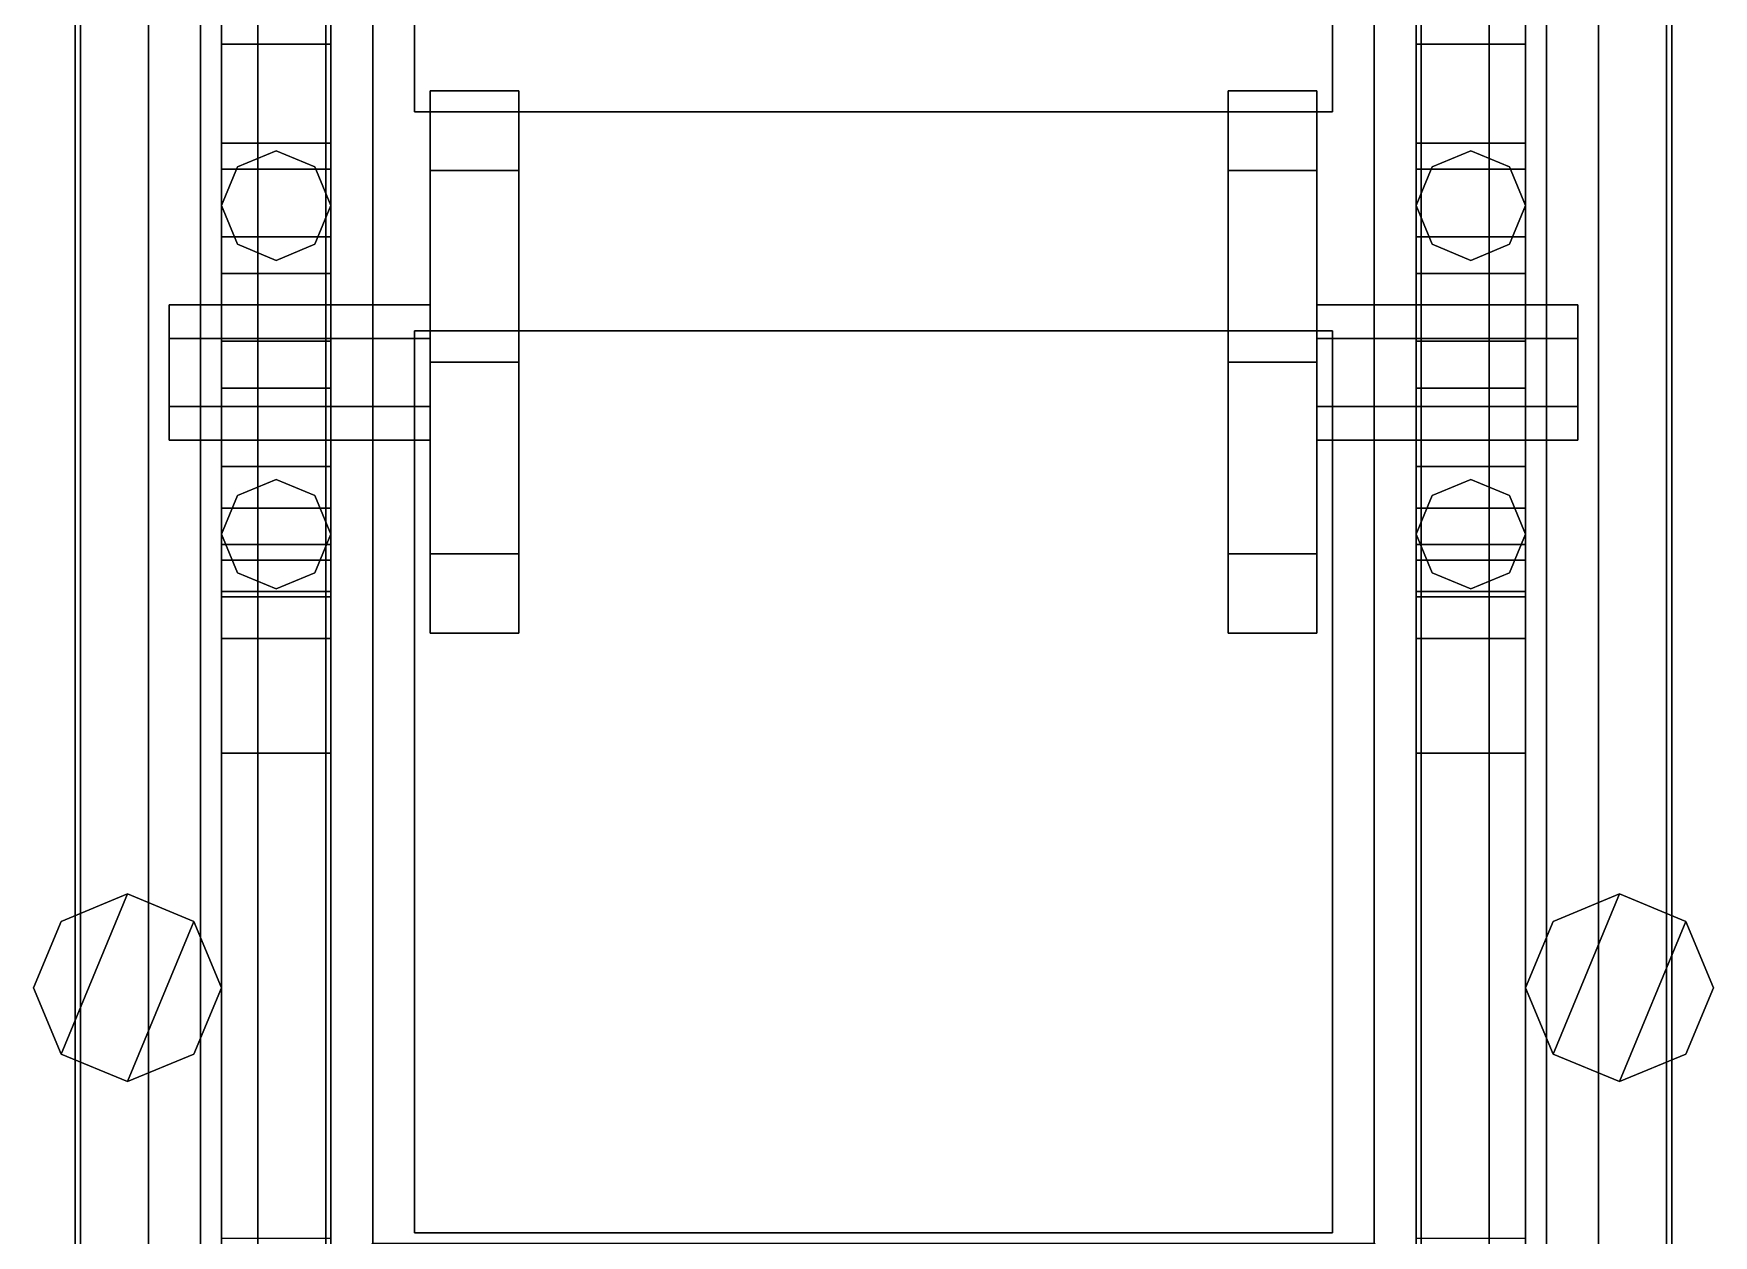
# Model space of a CAD drawing. Header units: millimetres. Extents: x -1.7 to 1.7, y -9.7 to 15.
# Drawn here: x -1.61 to 1.61, y -6.775 to -4.47 of the extents above; entities that cross this region are included whole.
import ezdxf

# ---------------------------------------------------------------- set-up
doc = ezdxf.new("R2010")
doc.units = ezdxf.units.MM
for name, color, linetype in [('bogie', 5, 'Continuous'), ('roof', 1, 'Continuous'), ('wheels', 2, 'Continuous')]:
    doc.layers.add(name, color=color, linetype=linetype)

msp = doc.modelspace()

# ---------------------------------------------------------------- linework, layer by layer
for points in [[(-1.53, -6.93, 4.07), (-1.53, 6.88, 4.07), (-1.53, 8.67, 1.35), (-1.53, -8.72, 1.35)], [(1.53, -8.72, 1.35), (1.53, 8.67, 1.35), (1.53, 6.88, 4.07), (1.53, -6.93, 4.07)], [(-1.25, -3.46, 0.38), (-1.25, -4.58, 0.38), (-1.25, -4.44, 0.56), (-1.25, -3.63, 0.56)], [(-1.04, -4.44, 0.56), (-1.04, -4.58, 0.38), (-1.04, -3.46, 0.38), (-1.04, -3.63, 0.56)], [(1.04, -3.46, 0.38), (1.04, -4.58, 0.38), (1.04, -4.44, 0.56), (1.04, -3.63, 0.56)], [(1.25, -4.44, 0.56), (1.25, -4.58, 0.38), (1.25, -3.46, 0.38), (1.25, -3.63, 0.56)], [(-1.25, -4.58, 0.38), (-1.25, -4.7, 0.57), (-1.25, -4.73, 0.69), (-1.25, -4.44, 0.56)], [(-1.25, -4.44, 0.56), (-1.25, -4.73, 0.69), (-1.04, -4.73, 0.69), (-1.04, -4.44, 0.56)], [(-1.04, -4.73, 0.69), (-1.04, -4.7, 0.57), (-1.04, -4.58, 0.38), (-1.04, -4.44, 0.56)], [(1.04, -4.58, 0.38), (1.04, -4.7, 0.57), (1.04, -4.73, 0.69), (1.04, -4.44, 0.56)], [(1.04, -4.44, 0.56), (1.04, -4.73, 0.69), (1.25, -4.73, 0.69), (1.25, -4.44, 0.56)], [(1.25, -4.73, 0.69), (1.25, -4.7, 0.57), (1.25, -4.58, 0.38), (1.25, -4.44, 0.56)], [(-1.04, -4.93, 0.37), (-1.04, -4.68, 0.37), (-1.25, -4.68, 0.37), (-1.25, -4.93, 0.37)], [(-1.04, -4.68, 0.37), (-1.04, -4.68, 0.23), (-1.25, -4.68, 0.23), (-1.25, -4.68, 0.37)], [(-1.25, -4.68, 0.37), (-1.25, -4.68, 0.23), (-1.25, -4.83, 0.23), (-1.25, -4.93, 0.37)], [(-1.25, -4.7, 0.57), (-1.25, -4.86, 0.57), (-1.25, -4.86, 0.63), (-1.25, -4.73, 0.69)], [(-1.145, -4.695, 0.37), (-1.2192, -4.7258, 0.37), (-1.2192, -4.7258, 0.57), (-1.145, -4.695, 0.57)], [(-1.0708, -4.7258, 0.37), (-1.145, -4.695, 0.37), (-1.145, -4.695, 0.57), (-1.0708, -4.7258, 0.57)], [(-1.04, -4.83, 0.23), (-1.04, -4.68, 0.23), (-1.04, -4.68, 0.37), (-1.04, -4.93, 0.37)], [(-1.04, -4.86, 0.63), (-1.04, -4.86, 0.57), (-1.04, -4.7, 0.57), (-1.04, -4.73, 0.69)], [(1.04, -4.68, 0.37), (1.04, -4.68, 0.23), (1.04, -4.83, 0.23), (1.04, -4.93, 0.37)], [(1.25, -4.68, 0.37), (1.25, -4.68, 0.23), (1.04, -4.68, 0.23), (1.04, -4.68, 0.37)], [(1.25, -4.93, 0.37), (1.25, -4.68, 0.37), (1.04, -4.68, 0.37), (1.04, -4.93, 0.37)], [(1.04, -4.7, 0.57), (1.04, -4.86, 0.57), (1.04, -4.86, 0.63), (1.04, -4.73, 0.69)], [(1.145, -4.695, 0.37), (1.0708, -4.7258, 0.37), (1.0708, -4.7258, 0.57), (1.145, -4.695, 0.57)], [(1.2192, -4.7258, 0.37), (1.145, -4.695, 0.37), (1.145, -4.695, 0.57), (1.2192, -4.7258, 0.57)], [(1.25, -4.83, 0.23), (1.25, -4.68, 0.23), (1.25, -4.68, 0.37), (1.25, -4.93, 0.37)], [(1.25, -4.86, 0.63), (1.25, -4.86, 0.57), (1.25, -4.7, 0.57), (1.25, -4.73, 0.69)], [(-1.2192, -4.7258, 0.37), (-1.25, -4.8, 0.37), (-1.25, -4.8, 0.57), (-1.2192, -4.7258, 0.57)], [(-1.25, -4.73, 0.69), (-1.25, -4.86, 0.63), (-1.04, -4.86, 0.63), (-1.04, -4.73, 0.69)], [(-1.04, -4.8, 0.37), (-1.0708, -4.7258, 0.37), (-1.0708, -4.7258, 0.57), (-1.04, -4.8, 0.57)], [(1.0708, -4.7258, 0.37), (1.04, -4.8, 0.37), (1.04, -4.8, 0.57), (1.0708, -4.7258, 0.57)], [(1.04, -4.73, 0.69), (1.04, -4.86, 0.63), (1.25, -4.86, 0.63), (1.25, -4.73, 0.69)], [(1.25, -4.8, 0.37), (1.2192, -4.7258, 0.37), (1.2192, -4.7258, 0.57), (1.25, -4.8, 0.57)], [(-1.25, -4.8, 0.37), (-1.2192, -4.8742, 0.37), (-1.2192, -4.8742, 0.57), (-1.25, -4.8, 0.57)], [(-1.0708, -4.8742, 0.37), (-1.04, -4.8, 0.37), (-1.04, -4.8, 0.57), (-1.0708, -4.8742, 0.57)], [(1.04, -4.8, 0.37), (1.0708, -4.8742, 0.37), (1.0708, -4.8742, 0.57), (1.04, -4.8, 0.57)], [(1.2192, -4.8742, 0.37), (1.25, -4.8, 0.37), (1.25, -4.8, 0.57), (1.2192, -4.8742, 0.57)], [(-1.25, -4.93, 0.37), (-1.25, -4.83, 0.23), (-1.25, -5.04, 0.12), (-1.25, -5.06, 0.29)], [(-1.25, -4.86, 0.63), (-1.25, -4.86, 0.57), (-1.04, -4.86, 0.57), (-1.04, -4.86, 0.63)], [(-1.04, -5.04, 0.12), (-1.04, -4.83, 0.23), (-1.04, -4.93, 0.37), (-1.04, -5.06, 0.29)], [(1.04, -4.93, 0.37), (1.04, -4.83, 0.23), (1.04, -5.04, 0.12), (1.04, -5.06, 0.29)], [(1.04, -4.86, 0.63), (1.04, -4.86, 0.57), (1.25, -4.86, 0.57), (1.25, -4.86, 0.63)], [(1.25, -5.04, 0.12), (1.25, -4.83, 0.23), (1.25, -4.93, 0.37), (1.25, -5.06, 0.29)], [(-1.2192, -4.8742, 0.37), (-1.145, -4.905, 0.37), (-1.145, -4.905, 0.57), (-1.2192, -4.8742, 0.57)], [(-1.145, -4.905, 0.37), (-1.0708, -4.8742, 0.37), (-1.0708, -4.8742, 0.57), (-1.145, -4.905, 0.57)], [(1.0708, -4.8742, 0.37), (1.145, -4.905, 0.37), (1.145, -4.905, 0.57), (1.0708, -4.8742, 0.57)], [(1.145, -4.905, 0.37), (1.2192, -4.8742, 0.37), (1.2192, -4.8742, 0.57), (1.145, -4.905, 0.57)], [(-1.04, -5.06, 0.29), (-1.04, -4.93, 0.37), (-1.25, -4.93, 0.37), (-1.25, -5.06, 0.29)], [(1.25, -5.06, 0.29), (1.25, -4.93, 0.37), (1.04, -4.93, 0.37), (1.04, -5.06, 0.29)], [(-1.35, -5.25, 0.51), (-1.35, -4.99, 0.51), (-1.35, -5.055, 0.3974), (-1.35, -5.185, 0.3974)], [(-0.85, -4.99, 0.51), (-0.85, -5.055, 0.3974), (-1.35, -5.055, 0.3974), (-1.35, -4.99, 0.51)], [(-1.35, -5.185, 0.6226), (-1.35, -5.055, 0.6226), (-1.35, -4.99, 0.51), (-1.35, -5.25, 0.51)], [(-0.85, -5.055, 0.6226), (-0.85, -4.99, 0.51), (-1.35, -4.99, 0.51), (-1.35, -5.055, 0.6226)], [(1.35, -4.99, 0.51), (1.35, -5.055, 0.3974), (0.85, -5.055, 0.3974), (0.85, -4.99, 0.51)], [(1.35, -5.055, 0.6226), (1.35, -4.99, 0.51), (0.85, -4.99, 0.51), (0.85, -5.055, 0.6226)], [(1.35, -5.185, 0.3974), (1.35, -5.055, 0.3974), (1.35, -4.99, 0.51), (1.35, -5.25, 0.51)], [(1.35, -5.25, 0.51), (1.35, -4.99, 0.51), (1.35, -5.055, 0.6226), (1.35, -5.185, 0.6226)], [(-0.85, -5.055, 0.3974), (-0.85, -5.185, 0.3974), (-1.35, -5.185, 0.3974), (-1.35, -5.055, 0.3974)], [(-0.85, -5.185, 0.6226), (-0.85, -5.055, 0.6226), (-1.35, -5.055, 0.6226), (-1.35, -5.185, 0.6226)], [(-1.25, -5.06, 0.29), (-1.25, -5.04, 0.12), (-1.25, -5.18, 0.12), (-1.25, -5.15, 0.29)], [(-1.04, -5.18, 0.12), (-1.04, -5.04, 0.12), (-1.04, -5.06, 0.29), (-1.04, -5.15, 0.29)], [(1.35, -5.055, 0.3974), (1.35, -5.185, 0.3974), (0.85, -5.185, 0.3974), (0.85, -5.055, 0.3974)], [(1.35, -5.185, 0.6226), (1.35, -5.055, 0.6226), (0.85, -5.055, 0.6226), (0.85, -5.185, 0.6226)], [(1.04, -5.06, 0.29), (1.04, -5.04, 0.12), (1.04, -5.18, 0.12), (1.04, -5.15, 0.29)], [(1.25, -5.18, 0.12), (1.25, -5.04, 0.12), (1.25, -5.06, 0.29), (1.25, -5.15, 0.29)], [(-1.04, -5.15, 0.29), (-1.04, -5.06, 0.29), (-1.25, -5.06, 0.29), (-1.25, -5.15, 0.29)], [(1.25, -5.15, 0.29), (1.25, -5.06, 0.29), (1.04, -5.06, 0.29), (1.04, -5.15, 0.29)], [(-1.04, -5.3, 0.37), (-1.04, -5.15, 0.29), (-1.25, -5.15, 0.29), (-1.25, -5.3, 0.37)], [(-1.25, -5.15, 0.29), (-1.25, -5.18, 0.12), (-1.25, -5.3, 0.18), (-1.25, -5.3, 0.37)], [(-1.04, -5.3, 0.18), (-1.04, -5.18, 0.12), (-1.04, -5.15, 0.29), (-1.04, -5.3, 0.37)], [(1.04, -5.15, 0.29), (1.04, -5.18, 0.12), (1.04, -5.3, 0.18), (1.04, -5.3, 0.37)], [(1.25, -5.3, 0.37), (1.25, -5.15, 0.29), (1.04, -5.15, 0.29), (1.04, -5.3, 0.37)], [(1.25, -5.3, 0.18), (1.25, -5.18, 0.12), (1.25, -5.15, 0.29), (1.25, -5.3, 0.37)], [(-0.85, -5.185, 0.3974), (-0.85, -5.25, 0.51), (-1.35, -5.25, 0.51), (-1.35, -5.185, 0.3974)], [(-0.85, -5.25, 0.51), (-0.85, -5.185, 0.6226), (-1.35, -5.185, 0.6226), (-1.35, -5.25, 0.51)], [(1.35, -5.185, 0.3974), (1.35, -5.25, 0.51), (0.85, -5.25, 0.51), (0.85, -5.185, 0.3974)], [(1.35, -5.25, 0.51), (1.35, -5.185, 0.6226), (0.85, -5.185, 0.6226), (0.85, -5.25, 0.51)], [(-1.04, -5.55, 0.37), (-1.04, -5.3, 0.37), (-1.25, -5.3, 0.37), (-1.25, -5.55, 0.37)], [(-1.25, -5.3, 0.37), (-1.25, -5.3, 0.18), (-1.25, -5.55, 0.3), (-1.25, -5.55, 0.37)], [(-1.04, -5.55, 0.3), (-1.04, -5.3, 0.18), (-1.04, -5.3, 0.37), (-1.04, -5.55, 0.37)], [(1.04, -5.3, 0.37), (1.04, -5.3, 0.18), (1.04, -5.55, 0.3), (1.04, -5.55, 0.37)], [(1.25, -5.55, 0.37), (1.25, -5.3, 0.37), (1.04, -5.3, 0.37), (1.04, -5.55, 0.37)], [(1.25, -5.55, 0.3), (1.25, -5.3, 0.18), (1.25, -5.3, 0.37), (1.25, -5.55, 0.37)], [(-1.145, -5.325, 0.37), (-1.2192, -5.3558, 0.37), (-1.2192, -5.3558, 0.7), (-1.145, -5.325, 0.7)], [(-1.0708, -5.3558, 0.37), (-1.145, -5.325, 0.37), (-1.145, -5.325, 0.7), (-1.0708, -5.3558, 0.7)], [(1.145, -5.325, 0.37), (1.0708, -5.3558, 0.37), (1.0708, -5.3558, 0.7), (1.145, -5.325, 0.7)], [(1.2192, -5.3558, 0.37), (1.145, -5.325, 0.37), (1.145, -5.325, 0.7), (1.2192, -5.3558, 0.7)], [(-1.2192, -5.3558, 0.37), (-1.25, -5.43, 0.37), (-1.25, -5.43, 0.7), (-1.2192, -5.3558, 0.7)], [(-1.04, -5.43, 0.37), (-1.0708, -5.3558, 0.37), (-1.0708, -5.3558, 0.7), (-1.04, -5.43, 0.7)], [(1.0708, -5.3558, 0.37), (1.04, -5.43, 0.37), (1.04, -5.43, 0.7), (1.0708, -5.3558, 0.7)], [(1.25, -5.43, 0.37), (1.2192, -5.3558, 0.37), (1.2192, -5.3558, 0.7), (1.25, -5.43, 0.7)], [(-1.25, -5.38, 0.75), (-1.25, -5.38, 0.7), (-1.25, -5.51, 0.7), (-1.25, -5.48, 0.8)], [(-1.04, -5.48, 0.8), (-1.04, -5.38, 0.75), (-1.25, -5.38, 0.75), (-1.25, -5.48, 0.8)], [(-1.04, -5.38, 0.75), (-1.04, -5.38, 0.7), (-1.25, -5.38, 0.7), (-1.25, -5.38, 0.75)], [(-1.04, -5.51, 0.7), (-1.04, -5.38, 0.7), (-1.04, -5.38, 0.75), (-1.04, -5.48, 0.8)], [(1.25, -5.48, 0.8), (1.25, -5.38, 0.75), (1.04, -5.38, 0.75), (1.04, -5.48, 0.8)], [(1.04, -5.38, 0.75), (1.04, -5.38, 0.7), (1.04, -5.51, 0.7), (1.04, -5.48, 0.8)], [(1.25, -5.38, 0.75), (1.25, -5.38, 0.7), (1.04, -5.38, 0.7), (1.04, -5.38, 0.75)], [(1.25, -5.51, 0.7), (1.25, -5.38, 0.7), (1.25, -5.38, 0.75), (1.25, -5.48, 0.8)], [(-1.25, -5.43, 0.37), (-1.2192, -5.5042, 0.37), (-1.2192, -5.5042, 0.7), (-1.25, -5.43, 0.7)], [(-1.0708, -5.5042, 0.37), (-1.04, -5.43, 0.37), (-1.04, -5.43, 0.7), (-1.0708, -5.5042, 0.7)], [(1.04, -5.43, 0.37), (1.0708, -5.5042, 0.37), (1.0708, -5.5042, 0.7), (1.04, -5.43, 0.7)], [(1.2192, -5.5042, 0.37), (1.25, -5.43, 0.37), (1.25, -5.43, 0.7), (1.2192, -5.5042, 0.7)], [(-1.25, -5.48, 0.8), (-1.25, -5.51, 0.7), (-1.25, -5.59, 0.64), (-1.25, -5.54, 0.8)], [(-1.04, -5.54, 0.8), (-1.04, -5.48, 0.8), (-1.25, -5.48, 0.8), (-1.25, -5.54, 0.8)], [(-1.2192, -5.5042, 0.37), (-1.145, -5.535, 0.37), (-1.145, -5.535, 0.7), (-1.2192, -5.5042, 0.7)], [(-1.145, -5.535, 0.37), (-1.0708, -5.5042, 0.37), (-1.0708, -5.5042, 0.7), (-1.145, -5.535, 0.7)], [(-1.04, -5.59, 0.64), (-1.04, -5.51, 0.7), (-1.04, -5.48, 0.8), (-1.04, -5.54, 0.8)], [(1.04, -5.48, 0.8), (1.04, -5.51, 0.7), (1.04, -5.59, 0.64), (1.04, -5.54, 0.8)], [(1.25, -5.54, 0.8), (1.25, -5.48, 0.8), (1.04, -5.48, 0.8), (1.04, -5.54, 0.8)], [(1.0708, -5.5042, 0.37), (1.145, -5.535, 0.37), (1.145, -5.535, 0.7), (1.0708, -5.5042, 0.7)], [(1.145, -5.535, 0.37), (1.2192, -5.5042, 0.37), (1.2192, -5.5042, 0.7), (1.145, -5.535, 0.7)], [(1.25, -5.59, 0.64), (1.25, -5.51, 0.7), (1.25, -5.48, 0.8), (1.25, -5.54, 0.8)], [(-1.25, -5.54, 0.8), (-1.25, -5.59, 0.64), (-1.25, -5.76, 0.41), (-1.25, -5.85, 0.59)], [(-1.04, -5.85, 0.59), (-1.04, -5.54, 0.8), (-1.25, -5.54, 0.8), (-1.25, -5.85, 0.59)], [(-1.25, -5.55, 0.37), (-1.25, -5.55, 0.3), (-1.04, -5.55, 0.3), (-1.04, -5.55, 0.37)], [(-1.04, -5.76, 0.41), (-1.04, -5.59, 0.64), (-1.04, -5.54, 0.8), (-1.04, -5.85, 0.59)], [(1.25, -5.85, 0.59), (1.25, -5.54, 0.8), (1.04, -5.54, 0.8), (1.04, -5.85, 0.59)], [(1.04, -5.54, 0.8), (1.04, -5.59, 0.64), (1.04, -5.76, 0.41), (1.04, -5.85, 0.59)], [(1.04, -5.55, 0.37), (1.04, -5.55, 0.3), (1.25, -5.55, 0.3), (1.25, -5.55, 0.37)], [(1.25, -5.76, 0.41), (1.25, -5.59, 0.64), (1.25, -5.54, 0.8), (1.25, -5.85, 0.59)], [(-1.25, -5.85, 0.59), (-1.25, -5.76, 0.41), (-1.25, -6.88, 0.41), (-1.25, -6.78, 0.59)], [(-1.04, -6.88, 0.41), (-1.04, -5.76, 0.41), (-1.04, -5.85, 0.59), (-1.04, -6.78, 0.59)], [(1.04, -5.85, 0.59), (1.04, -5.76, 0.41), (1.04, -6.88, 0.41), (1.04, -6.78, 0.59)], [(1.25, -6.88, 0.41), (1.25, -5.76, 0.41), (1.25, -5.85, 0.59), (1.25, -6.78, 0.59)], [(-1.04, -6.78, 0.59), (-1.04, -5.85, 0.59), (-1.25, -5.85, 0.59), (-1.25, -6.78, 0.59)], [(1.25, -6.78, 0.59), (1.25, -5.85, 0.59), (1.04, -5.85, 0.59), (1.04, -6.78, 0.59)]]:
    msp.add_3dface(points)
at = {"layer": 'bogie'}
for points in [[(-1.25, -4.31, 1.23), (-1.25, -4.45, 0.94), (-1.25, -5.42, 0.94), (-1.25, -4.49, 1.3)], [(-1.04, -4.49, 1.3), (-1.04, -4.31, 1.23), (-1.25, -4.31, 1.23), (-1.25, -4.49, 1.3)], [(-1.04, -5.42, 0.94), (-1.04, -4.45, 0.94), (-1.04, -4.31, 1.23), (-1.04, -4.49, 1.3)], [(1.04, -4.31, 1.23), (1.04, -4.45, 0.94), (1.04, -5.42, 0.94), (1.04, -4.49, 1.3)], [(1.25, -4.49, 1.3), (1.25, -4.31, 1.23), (1.04, -4.31, 1.23), (1.04, -4.49, 1.3)], [(1.25, -5.42, 0.94), (1.25, -4.45, 0.94), (1.25, -4.31, 1.23), (1.25, -4.49, 1.3)], [(-1.25, -4.49, 1.3), (-1.25, -5.42, 0.94), (-1.25, -5.63, 1.23), (-1.25, -5.45, 1.3)], [(-1.04, -5.45, 1.3), (-1.04, -4.49, 1.3), (-1.25, -4.49, 1.3), (-1.25, -5.45, 1.3)], [(-1.04, -5.63, 1.23), (-1.04, -5.42, 0.94), (-1.04, -4.49, 1.3), (-1.04, -5.45, 1.3)], [(1.04, -4.49, 1.3), (1.04, -5.42, 0.94), (1.04, -5.63, 1.23), (1.04, -5.45, 1.3)], [(1.25, -5.45, 1.3), (1.25, -4.49, 1.3), (1.04, -4.49, 1.3), (1.04, -5.45, 1.3)], [(1.25, -5.63, 1.23), (1.25, -5.42, 0.94), (1.25, -4.49, 1.3), (1.25, -5.45, 1.3)], [(-1.25, -5.42, 0.94), (-1.25, -5.56, 0.79), (-1.25, -5.9, 0.72), (-1.25, -5.63, 1.23)], [(-1.04, -5.9, 0.72), (-1.04, -5.56, 0.79), (-1.04, -5.42, 0.94), (-1.04, -5.63, 1.23)], [(1.04, -5.42, 0.94), (1.04, -5.56, 0.79), (1.04, -5.9, 0.72), (1.04, -5.63, 1.23)], [(1.25, -5.9, 0.72), (1.25, -5.56, 0.79), (1.25, -5.42, 0.94), (1.25, -5.63, 1.23)], [(-1.25, -5.45, 1.3), (-1.25, -5.63, 1.23), (-1.04, -5.63, 1.23), (-1.04, -5.45, 1.3)], [(1.04, -5.45, 1.3), (1.04, -5.63, 1.23), (1.25, -5.63, 1.23), (1.25, -5.45, 1.3)], [(-1.25, -5.63, 1.23), (-1.25, -5.9, 0.72), (-1.25, -6.84, 0.94), (-1.25, -7.5, 1.23)], [(-1.04, -7.5, 1.23), (-1.04, -5.63, 1.23), (-1.25, -5.63, 1.23), (-1.25, -7.5, 1.23)], [(-1.04, -6.84, 0.94), (-1.04, -5.9, 0.72), (-1.04, -5.63, 1.23), (-1.04, -7.5, 1.23)], [(1.04, -5.63, 1.23), (1.04, -5.9, 0.72), (1.04, -6.84, 0.94), (1.04, -7.5, 1.23)], [(1.25, -7.5, 1.23), (1.25, -5.63, 1.23), (1.04, -5.63, 1.23), (1.04, -7.5, 1.23)], [(1.25, -6.84, 0.94), (1.25, -5.9, 0.72), (1.25, -5.63, 1.23), (1.25, -7.5, 1.23)], [(-1.25, -5.9, 0.72), (-1.25, -6.02, 0.61), (-1.25, -6.5, 0.61), (-1.25, -6.84, 0.94)], [(-1.04, -6.5, 0.61), (-1.04, -6.02, 0.61), (-1.04, -5.9, 0.72), (-1.04, -6.84, 0.94)], [(1.04, -5.9, 0.72), (1.04, -6.02, 0.61), (1.04, -6.5, 0.61), (1.04, -6.84, 0.94)], [(1.25, -6.5, 0.61), (1.25, -6.02, 0.61), (1.25, -5.9, 0.72), (1.25, -6.84, 0.94)], [(-1.5573, -6.4273, 0.81), (-1.43, -6.12, 0.81), (-1.5573, -6.1727, 0.81), (-1.61, -6.3, 0.81)], [(-1.43, -6.48, 0.81), (-1.3027, -6.1727, 0.81), (-1.43, -6.12, 0.81), (-1.5573, -6.4273, 0.81)], [(-1.5573, -6.1727, 0.81), (-1.43, -6.12, 0.81), (-1.43, -6.12, 0.5), (-1.5573, -6.1727, 0.5)], [(-1.43, -6.12, 0.81), (-1.3027, -6.1727, 0.81), (-1.3027, -6.1727, 0.5), (-1.43, -6.12, 0.5)], [(1.3027, -6.4273, 0.81), (1.43, -6.12, 0.81), (1.3027, -6.1727, 0.81), (1.25, -6.3, 0.81)], [(1.3027, -6.1727, 0.81), (1.43, -6.12, 0.81), (1.43, -6.12, 0.5), (1.3027, -6.1727, 0.5)], [(1.43, -6.48, 0.81), (1.5573, -6.1727, 0.81), (1.43, -6.12, 0.81), (1.3027, -6.4273, 0.81)], [(1.43, -6.12, 0.81), (1.5573, -6.1727, 0.81), (1.5573, -6.1727, 0.5), (1.43, -6.12, 0.5)], [(-1.61, -6.3, 0.81), (-1.5573, -6.1727, 0.81), (-1.5573, -6.1727, 0.5), (-1.61, -6.3, 0.5)], [(-1.3027, -6.4273, 0.81), (-1.25, -6.3, 0.81), (-1.3027, -6.1727, 0.81), (-1.43, -6.48, 0.81)], [(-1.3027, -6.1727, 0.81), (-1.25, -6.3, 0.81), (-1.25, -6.3, 0.5), (-1.3027, -6.1727, 0.5)], [(1.25, -6.3, 0.81), (1.3027, -6.1727, 0.81), (1.3027, -6.1727, 0.5), (1.25, -6.3, 0.5)], [(1.5573, -6.4273, 0.81), (1.61, -6.3, 0.81), (1.5573, -6.1727, 0.81), (1.43, -6.48, 0.81)], [(1.5573, -6.1727, 0.81), (1.61, -6.3, 0.81), (1.61, -6.3, 0.5), (1.5573, -6.1727, 0.5)], [(-1.5573, -6.4273, 0.81), (-1.61, -6.3, 0.81), (-1.61, -6.3, 0.5), (-1.5573, -6.4273, 0.5)], [(-1.25, -6.3, 0.81), (-1.3027, -6.4273, 0.81), (-1.3027, -6.4273, 0.5), (-1.25, -6.3, 0.5)], [(1.3027, -6.4273, 0.81), (1.25, -6.3, 0.81), (1.25, -6.3, 0.5), (1.3027, -6.4273, 0.5)], [(1.61, -6.3, 0.81), (1.5573, -6.4273, 0.81), (1.5573, -6.4273, 0.5), (1.61, -6.3, 0.5)], [(-1.43, -6.48, 0.81), (-1.5573, -6.4273, 0.81), (-1.5573, -6.4273, 0.5), (-1.43, -6.48, 0.5)], [(-1.3027, -6.4273, 0.81), (-1.43, -6.48, 0.81), (-1.43, -6.48, 0.5), (-1.3027, -6.4273, 0.5)], [(1.43, -6.48, 0.81), (1.3027, -6.4273, 0.81), (1.3027, -6.4273, 0.5), (1.43, -6.48, 0.5)], [(1.5573, -6.4273, 0.81), (1.43, -6.48, 0.81), (1.43, -6.48, 0.5), (1.5573, -6.4273, 0.5)]]:
    msp.add_3dface(points, dxfattribs=at)
at = {"layer": 'roof'}
for points in [[(-1.53, 6.88, 4.07), (-1.53, -6.93, 4.07), (-1.52, -6.93, 4.27), (-1.52, 6.88, 4.27)], [(-1.52, 6.88, 4.27), (-1.52, -6.93, 4.27), (-1.39, -6.93, 4.44), (-1.39, 6.88, 4.44)], [(-1.39, 6.88, 4.44), (-1.39, -6.93, 4.44), (-1.29, -6.93, 4.5), (-1.29, 6.88, 4.5)], [(-1.29, 6.88, 4.5), (-1.29, -6.93, 4.5), (-1.18, -6.93, 4.54), (-1.18, 6.88, 4.54)], [(1.18, 6.88, 4.54), (1.18, -6.93, 4.54), (1.29, -6.93, 4.5), (1.29, 6.88, 4.5)], [(1.29, 6.88, 4.5), (1.29, -6.93, 4.5), (1.39, -6.93, 4.44), (1.39, 6.88, 4.44)], [(1.39, 6.88, 4.44), (1.39, -6.93, 4.44), (1.52, -6.93, 4.27), (1.52, 6.88, 4.27)], [(1.52, 6.88, 4.27), (1.52, -6.93, 4.27), (1.53, -6.93, 4.07), (1.53, 6.88, 4.07)], [(-1.18, -2.7, 4.54), (-1.18, -6.93, 4.54), (-1.05, -6.93, 4.58), (-1.05, -2.7, 4.58)], [(-1.05, -2.7, 4.58), (-1.05, -6.93, 4.58), (-0.96, -6.79, 4.5954), (-0.96, -2.83, 4.5954)], [(0.96, -6.79, 4.5954), (1.05, -6.93, 4.58), (1.05, -2.7, 4.58), (0.96, -2.83, 4.5954)], [(1.05, -2.7, 4.58), (1.05, -6.93, 4.58), (1.18, -6.93, 4.54), (1.18, -2.7, 4.54)], [(-0.96, -2.83, 4.5954), (-0.96, -6.79, 4.5954), (-0.96, -6.79, 4.77), (-0.96, -2.83, 4.77)], [(-0.96, -2.83, 4.77), (-0.96, -6.79, 4.77), (0.96, -6.79, 4.77), (0.96, -2.83, 4.77)], [(0.96, -6.79, 4.77), (0.96, -6.79, 4.5954), (0.96, -2.83, 4.5954), (0.96, -2.83, 4.77)], [(-0.88, -2.85, 4.77), (-0.88, -4.62, 4.77), (-0.88, -4.62, 4.92), (-0.88, -2.85, 4.92)], [(-0.88, -2.85, 4.92), (-0.88, -4.62, 4.92), (0.88, -4.62, 4.92), (0.88, -2.85, 4.92)], [(0.88, -4.62, 4.92), (0.88, -4.62, 4.77), (0.88, -2.85, 4.77), (0.88, -2.85, 4.92)], [(-0.88, -4.62, 4.92), (-0.88, -4.62, 4.77), (0.88, -4.62, 4.77), (0.88, -4.62, 4.92)], [(-0.88, -5.04, 4.92), (-0.88, -6.77, 4.92), (0.88, -6.77, 4.92), (0.88, -5.04, 4.92)], [(0.88, -5.04, 4.92), (0.88, -5.04, 4.77), (-0.88, -5.04, 4.77), (-0.88, -5.04, 4.92)], [(-0.88, -5.04, 4.77), (-0.88, -6.77, 4.77), (-0.88, -6.77, 4.92), (-0.88, -5.04, 4.92)], [(0.88, -6.77, 4.92), (0.88, -6.77, 4.77), (0.88, -5.04, 4.77), (0.88, -5.04, 4.92)], [(-0.88, -6.77, 4.92), (-0.88, -6.77, 4.77), (0.88, -6.77, 4.77), (0.88, -6.77, 4.92)]]:
    msp.add_3dface(points, dxfattribs=at)
at = {"layer": 'wheels'}
for points in [[(-0.85, -5.4677, 0.8677), (-0.85, -4.58, 0.5), (-0.85, -4.7323, 0.1323), (-0.85, -5.62, 0.5)], [(-0.68, -4.58, 0.5), (-0.68, -4.7323, 0.1323), (-0.85, -4.7323, 0.1323), (-0.85, -4.58, 0.5)], [(-0.85, -5.1, 1.02), (-0.85, -4.7323, 0.8677), (-0.85, -4.58, 0.5), (-0.85, -5.4677, 0.8677)], [(-0.68, -4.7323, 0.8677), (-0.68, -4.58, 0.5), (-0.85, -4.58, 0.5), (-0.85, -4.7323, 0.8677)], [(-0.68, -4.7323, 0.8677), (-0.68, -5.62, 0.5), (-0.68, -5.4677, 0.1323), (-0.68, -4.58, 0.5)], [(-0.68, -4.58, 0.5), (-0.68, -5.4677, 0.1323), (-0.68, -5.1, -0.02), (-0.68, -4.7323, 0.1323)], [(0.85, -4.58, 0.5), (0.85, -4.7323, 0.1323), (0.68, -4.7323, 0.1323), (0.68, -4.58, 0.5)], [(0.68, -5.4677, 0.8677), (0.68, -4.58, 0.5), (0.68, -4.7323, 0.1323), (0.68, -5.62, 0.5)], [(0.85, -4.7323, 0.8677), (0.85, -4.58, 0.5), (0.68, -4.58, 0.5), (0.68, -4.7323, 0.8677)], [(0.68, -5.1, 1.02), (0.68, -4.7323, 0.8677), (0.68, -4.58, 0.5), (0.68, -5.4677, 0.8677)], [(0.85, -4.58, 0.5), (0.85, -5.4677, 0.1323), (0.85, -5.1, -0.02), (0.85, -4.7323, 0.1323)], [(0.85, -4.7323, 0.8677), (0.85, -5.62, 0.5), (0.85, -5.4677, 0.1323), (0.85, -4.58, 0.5)], [(-0.85, -5.62, 0.5), (-0.85, -4.7323, 0.1323), (-0.85, -5.1, -0.02), (-0.85, -5.4677, 0.1323)], [(-0.68, -4.7323, 0.1323), (-0.68, -5.1, -0.02), (-0.85, -5.1, -0.02), (-0.85, -4.7323, 0.1323)], [(-0.68, -5.1, 1.02), (-0.68, -4.7323, 0.8677), (-0.85, -4.7323, 0.8677), (-0.85, -5.1, 1.02)], [(-0.68, -5.1, 1.02), (-0.68, -5.4677, 0.8677), (-0.68, -5.62, 0.5), (-0.68, -4.7323, 0.8677)], [(0.68, -5.62, 0.5), (0.68, -4.7323, 0.1323), (0.68, -5.1, -0.02), (0.68, -5.4677, 0.1323)], [(0.85, -4.7323, 0.1323), (0.85, -5.1, -0.02), (0.68, -5.1, -0.02), (0.68, -4.7323, 0.1323)], [(0.85, -5.1, 1.02), (0.85, -4.7323, 0.8677), (0.68, -4.7323, 0.8677), (0.68, -5.1, 1.02)], [(0.85, -5.1, 1.02), (0.85, -5.4677, 0.8677), (0.85, -5.62, 0.5), (0.85, -4.7323, 0.8677)], [(-0.68, -5.1, -0.02), (-0.68, -5.4677, 0.1323), (-0.85, -5.4677, 0.1323), (-0.85, -5.1, -0.02)], [(-0.68, -5.4677, 0.8677), (-0.68, -5.1, 1.02), (-0.85, -5.1, 1.02), (-0.85, -5.4677, 0.8677)], [(0.85, -5.1, -0.02), (0.85, -5.4677, 0.1323), (0.68, -5.4677, 0.1323), (0.68, -5.1, -0.02)], [(0.85, -5.4677, 0.8677), (0.85, -5.1, 1.02), (0.68, -5.1, 1.02), (0.68, -5.4677, 0.8677)], [(-0.68, -5.4677, 0.1323), (-0.68, -5.62, 0.5), (-0.85, -5.62, 0.5), (-0.85, -5.4677, 0.1323)], [(-0.68, -5.62, 0.5), (-0.68, -5.4677, 0.8677), (-0.85, -5.4677, 0.8677), (-0.85, -5.62, 0.5)], [(0.85, -5.4677, 0.1323), (0.85, -5.62, 0.5), (0.68, -5.62, 0.5), (0.68, -5.4677, 0.1323)], [(0.85, -5.62, 0.5), (0.85, -5.4677, 0.8677), (0.68, -5.4677, 0.8677), (0.68, -5.62, 0.5)]]:
    msp.add_3dface(points, dxfattribs=at)

doc.saveas('drawing.dxf')
